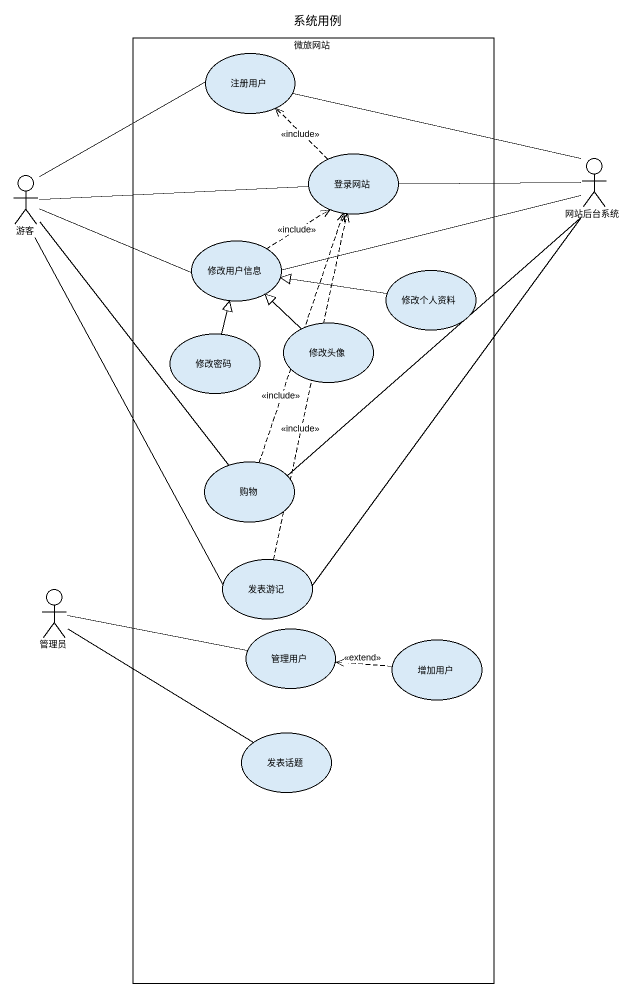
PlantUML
@startuml
title 系统用例
rectangle 微旅网站 {
  usecase 注册用户
  usecase 登录网站
  usecase 修改用户信息
  usecase 修改个人资料
  usecase 修改密码
  usecase 修改头像
  usecase 购物
  usecase 发表游记
  usecase 管理用户
  usecase 增加用户
  usecase 发表话题
}
actor 游客
actor 网站后台系统
actor 管理员
注册用户 -right- 网站后台系统
游客 -right- 注册用户
游客 -right- 登录网站
游客 -right- 修改用户信息
游客 -- 购物
游客 -- 发表游记
登录网站 .up.> 注册用户 : <<include>>
登录网站 -right- 网站后台系统
修改用户信息 .up.> 登录网站 : <<include>>
修改用户信息 -right- 网站后台系统
修改个人资料 -left-|> 修改用户信息
修改密码 -up-|> 修改用户信息
修改头像 -up-|> 修改用户信息
购物 .up.> 登录网站 : <<include>>
购物 -up- 网站后台系统
发表游记 .up.> 登录网站 : <<include>>
发表游记 -up- 网站后台系统
管理员 -right- 管理用户
管理员 -right- 发表话题
增加用户 .left.> 管理用户 : <<extend>>
@enduml
